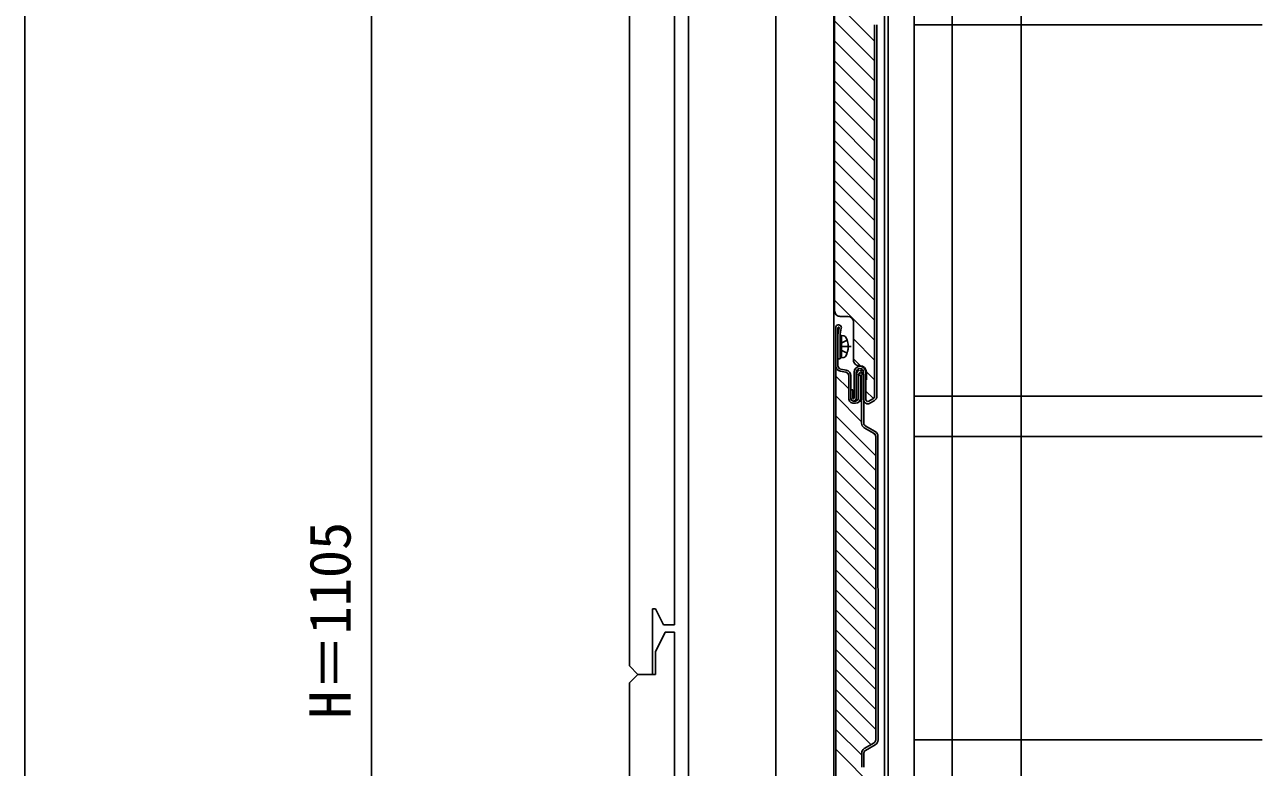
# Model space of a CAD drawing. Units: millimetres, scale not verified. Extents: x -875 to 875, y -1307 to 1300.
# Drawn here: x -875 to -436, y -539.3 to -275.9 of the extents above; entities that cross this region are included whole.
import ezdxf
from ezdxf.enums import TextEntityAlignment as Align

# ---------------------------------------------------------------- set-up
doc = ezdxf.new("R2010")
doc.units = ezdxf.units.MM
doc.header["$LTSCALE"] = 8
for name, color, linetype in [('0-4_YKK_12', 2, 'Continuous'), ('0-5_YKK_13', 4, 'Continuous'), ('0-6_YKK_D', 6, 'Continuous'), ('0-7_YKK_ZWAK', 7, 'Continuous')]:
    doc.layers.add(name, color=color, linetype=linetype)
doc.styles.add('ＭＳ ゴシック', font='')
doc.styles.get('ＭＳ ゴシック').set_extended_font_data('MS Gothic')

msp = doc.modelspace()

# ---------------------------------------------------------------- linework, layer by layer
at = {"layer": '0-4_YKK_12'}
for p, q in [((-608.5, -162.4), (-608.5, -1021.607)), ((-639.5, -222.4), (-639.5, -760.4)), ((-588, -222.4), (-588, -760.4)), ((-570, -237.965), (-570, -760.4)), ((-568.7, -238.188), (-568.7, -760.4)), ((-546, -247.4), (-546, -759.4)), ((-521.5, -247.4), (-521.5, -760.4))]:
    msp.add_line(p, q, dxfattribs=at)
at = {"layer": '0-5_YKK_13'}
for p, q in [((-660.5, -239.399), (-660.5, -503.399)), ((-644.5, -239.399), (-644.5, -488.799)), ((-587.704, -239.399), (-587.7, -377.404)), ((-559.5, -732.399), (-559.5, -247.9)), ((-573.503, -281.723), (-587.703, -267.523)), ((-573.503, -288.794), (-587.703, -274.594)), ((-573.503, -275.938), (-573.5, -407.629)), ((-572.7, -407.629), (-572.703, -275.938)), ((-573.5, -295.868), (-587.7, -281.668)), ((-573.5, -302.939), (-587.7, -288.739)), ((-573.5, -310.01), (-587.7, -295.81)), ((-573.499, -317.081), (-587.7, -302.881)), ((-573.499, -324.152), (-587.699, -309.952)), ((-573.499, -331.223), (-587.699, -317.023)), ((-573.499, -338.294), (-587.699, -324.094)), ((-573.499, -345.365), (-587.699, -331.165)), ((-573.499, -352.436), (-587.699, -338.236)), ((-573.499, -359.507), (-587.699, -345.308)), ((-573.498, -366.578), (-587.699, -352.379)), ((-573.5, -373.647), (-587.701, -359.448)), ((-573.5, -380.718), (-587.701, -366.519)), ((-573.5, -387.79), (-587.7, -373.59)), ((-585.7, -379.404), (-583, -379.404)), ((-581, -394.904), (-581, -381.404)), ((-587.313, -383.404), (-587.313, -396.904)), ((-586.513, -383.404), (-586.513, -396.904)), ((-586.513, -386.404), (-586.513, -385.76)), ((-586.513, -394.404), (-586.513, -386.091)), ((-586.501, -385.621), (-586.116, -383.439)), ((-585.246, -386.117), (-585.746, -386.205)), ((-585.746, -394.029), (-585.746, -386.205)), ((-585.713, -385.83), (-585.713, -394.404)), ((-585.329, -383.578), (-585.701, -385.691)), ((-585.246, -386.117), (-584.444, -386.258)), ((-585.246, -394.117), (-585.246, -386.117)), ((-581.846, -390.117), (-585.746, -390.117)), ((-573.5, -394.861), (-581, -387.361)), ((-586.513, -394.404), (-585.713, -394.404)), ((-585.246, -394.117), (-585.746, -394.029)), ((-585.246, -394.117), (-584.444, -393.975)), ((-578.521, -396.911), (-581, -394.432)), ((-587.313, -396.904), (-587.3, -699.404)), ((-585.674, -398.871), (-583.697, -399.233)), ((-585.529, -398.084), (-583.553, -398.446)), ((-580.8, -408.404), (-580.8, -399.204)), ((-580, -408.404), (-580, -399.204)), ((-578.7, -396.904), (-579, -396.904)), ((-577.4, -408.899), (-577.4, -399.204)), ((-576.6, -399.204), (-576.6, -408.899)), ((-573.5, -401.932), (-576.407, -399.025)), ((-576.4, -399.204), (-576.4, -401.904)), ((-582.713, -405.133), (-587.308, -400.538)), ((-582.713, -408.404), (-582.713, -400.414)), ((-581.913, -408.404), (-581.913, -400.414)), ((-579.313, -400.404), (-579.313, -408.404)), ((-578.513, -400.404), (-578.513, -408.404)), ((-578.113, -417.32), (-578.113, -400.404)), ((-577.313, -417.32), (-577.313, -400.404)), ((-578.113, -416.804), (-587.308, -407.609)), ((-581.2, -405.404), (-582, -405.404)), ((-582, -408.404), (-582, -405.404)), ((-581.2, -408.404), (-581.2, -405.404)), ((-573.943, -408.56), (-576.6, -405.903)), ((-580.313, -409.404), (-580.913, -409.404)), ((-580.313, -410.204), (-580.913, -410.204)), ((-578.113, -409.733), (-578.681, -409.164)), ((-575.55, -409.505), (-574.1, -408.668)), ((-573.7, -409.361), (-575.15, -410.198)), ((-573.107, -428.88), (-587.308, -414.68)), ((-573.106, -434.017), (-587.306, -419.817)), ((-577.213, -418.878), (-573.713, -420.899)), ((-573.313, -420.206), (-576.813, -418.186)), ((-573.108, -421.809), (-574.434, -420.483)), ((-573.103, -529.629), (-573.113, -421.938)), ((-572.313, -421.938), (-572.303, -529.629)), ((-573.105, -441.088), (-587.306, -426.888)), ((-573.105, -448.159), (-587.306, -433.96)), ((-573.105, -455.23), (-587.305, -441.031)), ((-573.105, -462.301), (-587.305, -448.102)), ((-573.105, -469.372), (-587.305, -455.173)), ((-573.105, -476.444), (-587.305, -462.244)), ((-573.105, -483.515), (-587.305, -469.315)), ((-573.105, -490.586), (-587.305, -476.386)), ((-652.3, -483.099), (-651.3, -483.099)), ((-652.3, -506.399), (-652.3, -483.099)), ((-648.4, -488.799), (-651.3, -483.099)), ((-573.104, -497.657), (-587.305, -483.457)), ((-647.8, -491.399), (-651.3, -498.399)), ((-648.4, -488.799), (-644.5, -488.799)), ((-647.8, -491.399), (-644.5, -491.399)), ((-644.5, -491.399), (-644.5, -889.799)), ((-573.104, -504.728), (-587.305, -490.528)), ((-651.3, -506.399), (-651.3, -498.399)), ((-573.104, -511.799), (-587.304, -497.599)), ((-657.5, -506.399), (-660.5, -503.399)), ((-573.103, -518.871), (-587.304, -504.671)), ((-657.5, -506.399), (-660.5, -509.399)), ((-657.5, -506.399), (-651.3, -506.399)), ((-657.5, -506.399), (-652.3, -506.399)), ((-660.5, -509.399), (-660.5, -904.399)), ((-573.103, -525.942), (-587.303, -511.742)), ((-574.809, -531.307), (-587.303, -518.813)), ((-578.103, -535.084), (-587.303, -525.884)), ((-573.703, -530.668), (-577.203, -532.689)), ((-573.103, -547.155), (-587.303, -532.955)), ((-578.103, -539.32), (-578.103, -534.248)), ((-577.303, -539.32), (-577.303, -534.248)), ((-573.303, -531.361), (-576.803, -533.382))]:
    msp.add_line(p, q, dxfattribs=at)
for points in [[(-559.5, -275.938), (-546, -275.938), (-436, -275.938)], [(-583.267, -387.817), (-585.583, -388.972), (-585.746, -389.278)], [(-583.267, -392.417), (-585.583, -391.262), (-585.746, -390.956)], [(-559.5, -407.629), (-546, -407.629), (-436, -407.629)], [(-559.5, -421.938), (-546, -421.938), (-436, -421.938)], [(-559.5, -529.629), (-546, -529.629), (-436, -529.629)]]:
    msp.add_lwpolyline(points, dxfattribs=at)
for centre in [(-579.634, -399.059), (-579.211, -398.528), (-578.712, -399.403), (-578.502, -398.628), (-578.112, -399.18), (-578.012, -398.528), (-579.411, -399.913), (-578.704, -400.312), (-577.912, -399.813)]:
    msp.add_circle(centre, 0.1, dxfattribs=at)
for centre, radius, start, end in [((-585.7, -377.404), 2, 180.00096, 270.00096), ((-583, -381.404), 2, 0.00096, 90.00096), ((-586.313, -383.404), 1, 350.00096, 180.00096), ((-586.313, -383.404), 0.2, 350.00096, 180.00096), ((-585.713, -385.76), 0.8, 170.00096, 180.00096), ((-584.913, -385.83), 0.8, 170.00096, 180.00096), ((-584.6, -387.145), 0.9, 32.05588, 80), ((-589.346, -390.117), 6.5, 327.94412, 32.05588), ((-584.6, -393.089), 0.9, 280, 327.94412), ((-579, -394.904), 2, 180.00096, 270.00096), ((-585.313, -396.904), 2, 180.00096, 259.61492), ((-585.313, -396.904), 1.2, 180.00096, 259.61492), ((-583.913, -400.414), 1.2, 0.00096, 79.61492), ((-583.913, -400.414), 2, 0.00096, 79.61492), ((-578.7, -399.204), 2.1, 90.00096, 180.00096), ((-578.7, -399.204), 1.3, 90.00096, 180.00096), ((-578.313, -400.404), 1, 90.00096, 180.00096), ((-578.7, -399.204), 2.3, 0.00096, 90.00096), ((-578.7, -399.204), 2.1, 0.00096, 90.00096), ((-578.7, -399.204), 1.3, 0.00096, 90.00096), ((-578.313, -400.404), 1, 0.00096, 90.00096), ((-578.313, -400.404), 0.2, 90.00096, 180.00096), ((-578.313, -400.404), 0.2, 0.00096, 90.00096), ((-574.7, -407.629), 1.2, 300.00096, 0.00096), ((-574.7, -407.629), 2, 300.00096, 0.00096), ((-580.913, -408.404), 1.8, 180.00096, 270.00096), ((-581, -408.404), 1, 180.00096, 270.00096), ((-580.913, -408.404), 1, 180.00096, 270.00096), ((-581, -408.404), 0.2, 180.00096, 270.00096), ((-581, -408.404), 0.2, 270.00096, 0.00096), ((-581, -408.404), 1, 270.00096, 0.00096), ((-580.313, -408.404), 1, 270.00096, 0.00096), ((-580.313, -408.404), 1.8, 270.00096, 0.00096), ((-575.9, -408.899), 1.5, 180.00096, 300.00096), ((-575.9, -408.899), 0.7, 180.00096, 300.00096), ((-576.313, -417.32), 1.8, 180.00096, 240.00096), ((-576.313, -417.32), 1, 180.00096, 240.00096), ((-574.313, -421.938), 1.2, 0.00096, 60.00096), ((-574.313, -421.938), 2, 0.00096, 60.00096), ((-574.303, -529.629), 1.2, 300.00096, 0.00096), ((-574.303, -529.629), 2, 300.00096, 0.00096), ((-576.303, -534.248), 1.8, 120.00096, 180.00096), ((-576.303, -534.248), 1, 120.00096, 180.00096)]:
    msp.add_arc(centre, radius, start, end, dxfattribs=at)
at = {"layer": '0-6_YKK_D'}
msp.add_line((-752, -199.9), (-752, -737.9), dxfattribs=at)
at = {"layer": '0-7_YKK_ZWAK'}
msp.add_line((-875, 1242.6), (-875, -1307.4), dxfattribs=at)

# ---------------------------------------------------------------- texts
at = {"layer": '0-6_YKK_D', "style": 'ＭＳ ゴシック'}
msp.add_text('H＝1105', height=14.66, rotation=90, dxfattribs=at).set_placement((-755, -522.139), align=Align.BOTTOM_LEFT)

doc.saveas('drawing.dxf')
